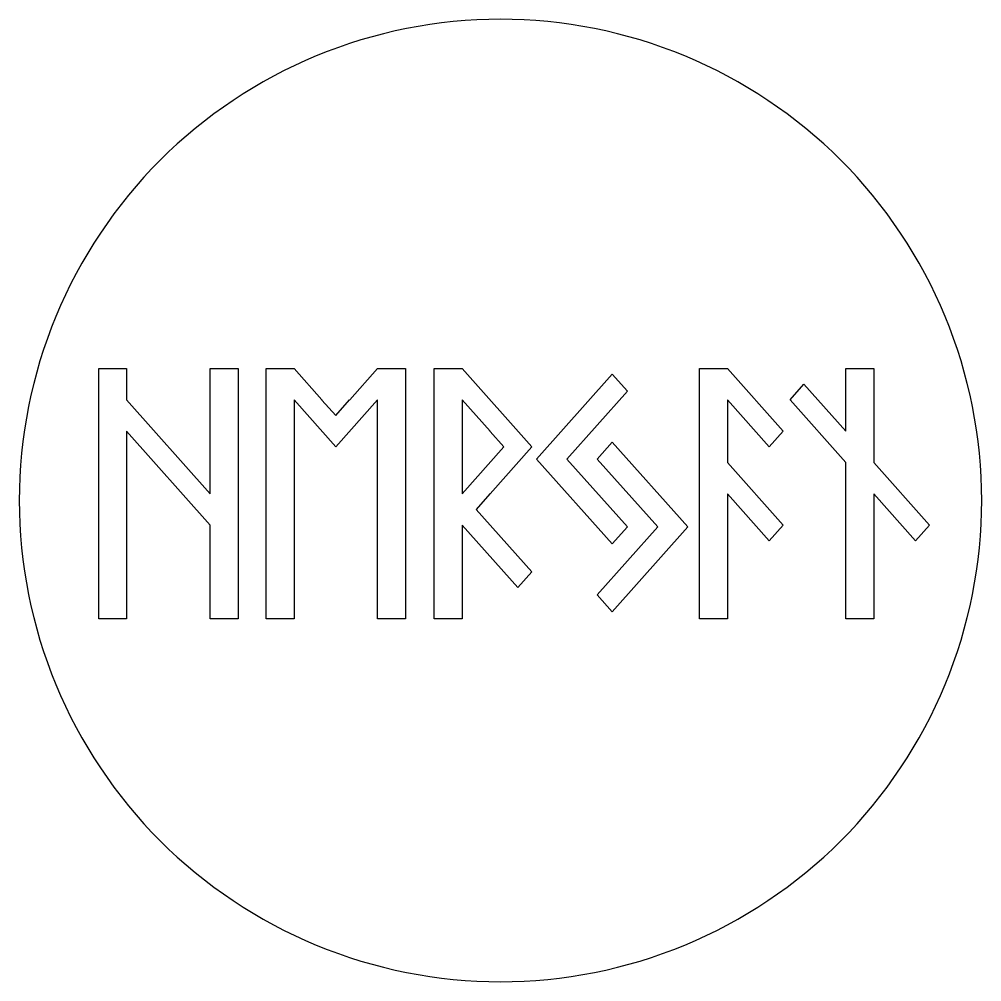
# Model space of a CAD drawing. Header units: metres. Extents: x -20 to 70, y -140 to 20.
# Drawn here: x 30 to 70, y -20 to 20 of the extents above; entities that cross this region are included whole.
import ezdxf

# ---------------------------------------------------------------- set-up
doc = ezdxf.new("R2010")
doc.units = ezdxf.units.M

msp = doc.modelspace()

# ---------------------------------------------------------------- linework, layer by layer
for p, q in [((50, 20), (49.5092, 19.994)), ((50.4908, 19.994), (50, 20)), ((46.0982, 19.6157), (45.618, 19.514)), ((46.5808, 19.7056), (46.0982, 19.6157)), ((47.0654, 19.7835), (46.5808, 19.7056)), ((47.5518, 19.8496), (47.0654, 19.7835)), ((48.0397, 19.9037), (47.5518, 19.8496)), ((48.5287, 19.9458), (48.0397, 19.9037)), ((49.0186, 19.9759), (48.5287, 19.9458)), ((49.5092, 19.994), (49.0186, 19.9759)), ((50.9813, 19.9759), (50.4908, 19.994)), ((51.4713, 19.9458), (50.9813, 19.9759)), ((51.9603, 19.9037), (51.4713, 19.9458)), ((52.4482, 19.8496), (51.9603, 19.9037)), ((52.9346, 19.7835), (52.4482, 19.8496)), ((53.4192, 19.7056), (52.9346, 19.7835)), ((53.9018, 19.6157), (53.4192, 19.7056)), ((54.382, 19.514), (53.9018, 19.6157)), ((44.6657, 19.2755), (44.1943, 19.1388)), ((45.1404, 19.4006), (44.6657, 19.2755)), ((45.618, 19.514), (45.1404, 19.4006)), ((54.8596, 19.4006), (54.382, 19.514)), ((55.3342, 19.2755), (54.8596, 19.4006)), ((55.8057, 19.1388), (55.3342, 19.2755)), ((43.2622, 18.8309), (42.8021, 18.6599)), ((43.7264, 18.9906), (43.2622, 18.8309)), ((44.1943, 19.1388), (43.7264, 18.9906)), ((56.2736, 18.9906), (55.8057, 19.1388)), ((56.7378, 18.8309), (56.2736, 18.9906)), ((57.1979, 18.6599), (56.7378, 18.8309)), ((42.3463, 18.4776), (41.8952, 18.2842)), ((42.8021, 18.6599), (42.3463, 18.4776)), ((57.6537, 18.4776), (57.1979, 18.6599)), ((58.1048, 18.2842), (57.6537, 18.4776)), ((41.4489, 18.0798), (41.0078, 17.8645)), ((41.8952, 18.2842), (41.4489, 18.0798)), ((58.5511, 18.0798), (58.1048, 18.2842)), ((58.9922, 17.8645), (58.5511, 18.0798)), ((40.5721, 17.6384), (40.142, 17.4017)), ((41.0078, 17.8645), (40.5721, 17.6384)), ((59.4279, 17.6384), (58.9922, 17.8645)), ((59.858, 17.4017), (59.4279, 17.6384)), ((40.142, 17.4017), (39.7179, 17.1546)), ((60.282, 17.1546), (59.858, 17.4017)), ((39.3, 16.8971), (38.8886, 16.6294)), ((39.7179, 17.1546), (39.3, 16.8971)), ((60.7, 16.8971), (60.282, 17.1546)), ((61.1114, 16.6294), (60.7, 16.8971)), ((38.8886, 16.6294), (38.4838, 16.3517)), ((61.5162, 16.3517), (61.1114, 16.6294)), ((38.086, 16.0641), (37.6954, 15.7669)), ((38.4838, 16.3517), (38.086, 16.0641)), ((61.914, 16.0641), (61.5162, 16.3517)), ((62.3046, 15.7669), (61.914, 16.0641)), ((37.6954, 15.7669), (37.3121, 15.4602)), ((62.6879, 15.4602), (62.3046, 15.7669)), ((37.3121, 15.4602), (36.9365, 15.1442)), ((63.0634, 15.1442), (62.6879, 15.4602)), ((36.5688, 14.819), (36.2092, 14.4849)), ((36.9365, 15.1442), (36.5688, 14.819)), ((63.4312, 14.819), (63.0634, 15.1442)), ((63.7908, 14.4849), (63.4312, 14.819)), ((36.2092, 14.4849), (35.8579, 14.1421)), ((64.1421, 14.1421), (63.7908, 14.4849)), ((35.8579, 14.1421), (35.5151, 13.7908)), ((64.4849, 13.7908), (64.1421, 14.1421)), ((35.5151, 13.7908), (35.181, 13.4312)), ((64.819, 13.4312), (64.4849, 13.7908)), ((35.181, 13.4312), (34.8558, 13.0634)), ((65.1442, 13.0634), (64.819, 13.4312)), ((34.8558, 13.0634), (34.5398, 12.6879)), ((65.4602, 12.6879), (65.1442, 13.0634)), ((34.5398, 12.6879), (34.2331, 12.3046)), ((65.7669, 12.3046), (65.4602, 12.6879)), ((34.2331, 12.3046), (33.9359, 11.914)), ((66.0641, 11.914), (65.7669, 12.3046)), ((33.9359, 11.914), (33.6483, 11.5162)), ((66.3517, 11.5162), (66.0641, 11.914)), ((33.6483, 11.5162), (33.3706, 11.1114)), ((66.6294, 11.1114), (66.3517, 11.5162)), ((33.3706, 11.1114), (33.1029, 10.7)), ((66.8971, 10.7), (66.6294, 11.1114)), ((33.1029, 10.7), (32.8454, 10.282)), ((67.1546, 10.282), (66.8971, 10.7)), ((32.8454, 10.282), (32.5983, 9.85796)), ((67.4017, 9.85796), (67.1546, 10.282)), ((32.5983, 9.85796), (32.3616, 9.42793)), ((67.6384, 9.42793), (67.4017, 9.85796)), ((32.3616, 9.42793), (32.1355, 8.99222)), ((67.8645, 8.99222), (67.6384, 9.42793)), ((32.1355, 8.99222), (31.9202, 8.5511)), ((68.0798, 8.5511), (67.8645, 8.99222)), ((31.9202, 8.5511), (31.7158, 8.10481)), ((68.2842, 8.10481), (68.0798, 8.5511)), ((31.7158, 8.10481), (31.5224, 7.65366)), ((68.4776, 7.65366), (68.2842, 8.10481)), ((31.5224, 7.65366), (31.3401, 7.19789)), ((68.6599, 7.19789), (68.4776, 7.65366)), ((31.3401, 7.19789), (31.1691, 6.73779)), ((68.8309, 6.73779), (68.6599, 7.19789)), ((31.1691, 6.73779), (31.0094, 6.27362)), ((68.9906, 6.27362), (68.8309, 6.73779)), ((31.0094, 6.27362), (30.8612, 5.80568)), ((69.1388, 5.80568), (68.9906, 6.27362)), ((30.8612, 5.80568), (30.7245, 5.33424)), ((69.2755, 5.33424), (69.1388, 5.80568)), ((30.7245, 5.33424), (30.5994, 4.85959)), ((33.3014, -4.92081), (33.3014, 5.47919)), ((33.3014, 5.47919), (34.4597, 5.47919)), ((34.4597, 5.47919), (34.4597, 4.17918)), ((37.9339, 0.27919), (37.9339, 5.47919)), ((37.9339, 5.47919), (39.0922, 5.47919)), ((39.0922, 5.47919), (39.0922, -4.92081)), ((40.2614, -4.92081), (40.2614, 5.47919)), ((40.2614, 5.47919), (41.4197, 5.47919)), ((41.4197, 5.47919), (42.578, 4.17918)), ((43.7362, 4.17918), (44.8939, 5.47919)), ((44.8939, 5.47919), (46.0522, 5.47919)), ((46.0522, 5.47919), (46.0522, -4.92081)), ((47.2493, -4.92081), (47.2493, 5.47919)), ((47.2493, 5.47919), (48.407, 5.47919)), ((48.407, 5.47919), (51.3017, 2.22919)), ((51.4972, 1.72154), (54.6443, 5.24713)), ((54.6443, 5.24713), (55.2736, 4.54254)), ((58.2693, -4.92081), (58.2693, 5.47919)), ((58.2693, 5.47919), (59.4269, 5.47919)), ((59.4269, 5.47919), (61.7429, 2.87918)), ((64.35, 2.87918), (64.35, 5.47919)), ((64.35, 5.47919), (65.5083, 5.47919)), ((65.5083, 5.47919), (65.5083, 1.57918)), ((69.4006, 4.85959), (69.2755, 5.33424)), ((30.5994, 4.85959), (30.486, 4.38202)), ((62.034, 4.17918), (62.6129, 4.82918)), ((62.6129, 4.82918), (64.35, 2.87918)), ((69.514, 4.38202), (69.4006, 4.85959)), ((55.2736, 4.54254), (52.7558, 1.72154)), ((30.486, 4.38202), (30.3843, 3.90179)), ((34.4597, 4.17918), (37.9339, 0.27919)), ((43.1568, 2.22919), (41.4197, 4.17918)), ((41.4197, 4.17918), (41.4197, -4.92081)), ((42.578, 4.17918), (42.578, 4.16943)), ((42.578, 4.16943), (43.1568, 3.52919)), ((43.1568, 3.52919), (43.7269, 4.17918)), ((44.8939, 4.17918), (43.1568, 2.22919)), ((43.7269, 4.17918), (43.7362, 4.17918)), ((44.8939, -4.92081), (44.8939, 4.17918)), ((49.5652, 2.87918), (48.407, 4.17918)), ((48.407, 4.17918), (48.407, 0.27919)), ((61.164, 2.22919), (59.4269, 4.17918)), ((59.4269, 4.17918), (59.4269, 1.57918)), ((64.35, 1.57918), (62.034, 4.17918)), ((69.6157, 3.90179), (69.514, 4.38202)), ((30.3843, 3.90179), (30.2944, 3.41924)), ((69.7056, 3.41924), (69.6157, 3.90179)), ((30.2944, 3.41924), (30.2165, 2.9346)), ((69.7835, 2.9346), (69.7056, 3.41924)), ((30.2165, 2.9346), (30.1504, 2.44821)), ((37.9339, -1.0208), (34.4597, 2.87918)), ((34.4597, 2.87918), (34.4597, -4.92081)), ((49.5652, 2.86943), (49.5652, 2.87918)), ((50.144, 2.22919), (49.5652, 2.86943)), ((61.7429, 2.87918), (61.164, 2.22919)), ((69.8496, 2.44821), (69.7835, 2.9346)), ((30.1504, 2.44821), (30.0963, 1.96034)), ((54.015, 1.72154), (54.6443, 2.42679)), ((54.6443, 2.42679), (57.7908, -1.0988)), ((69.9037, 1.96034), (69.8496, 2.44821)), ((48.407, 0.27919), (50.144, 2.22919)), ((51.3017, 2.22919), (49.5652, 0.27919)), ((30.0963, 1.96034), (30.0542, 1.47128)), ((54.6443, -1.80405), (51.4972, 1.72154)), ((52.7558, 1.72154), (55.2736, -1.0988)), ((56.5322, -1.0988), (54.015, 1.72154)), ((69.9458, 1.47128), (69.9037, 1.96034)), ((30.0542, 1.47128), (30.0241, 0.981339)), ((59.4269, 1.57918), (61.7429, -1.0208)), ((64.35, -4.92081), (64.35, 1.57918)), ((65.5083, 1.57918), (67.8242, -1.0208)), ((69.9759, 0.981339), (69.9458, 1.47128)), ((30.0241, 0.981339), (30.006, 0.490814)), ((69.994, 0.490814), (69.9759, 0.981339)), ((30.006, 0.490814), (30, 0)), ((70, 0), (69.994, 0.490814)), ((30, 0), (30.006, -0.490814)), ((49.5559, 0.27919), (48.9858, -0.370804)), ((49.5652, 0.27919), (49.5559, 0.27919)), ((61.164, -1.67081), (59.4269, 0.27919)), ((59.4269, 0.27919), (59.4269, -4.92081)), ((67.2448, -1.67081), (65.5083, 0.27919)), ((65.5083, 0.27919), (65.5083, -4.92081)), ((69.994, -0.490814), (70, 0)), ((48.9858, -0.370804), (51.3017, -2.97079)), ((30.006, -0.490814), (30.0241, -0.981339)), ((69.9759, -0.981339), (69.994, -0.490814)), ((30.0241, -0.981339), (30.0542, -1.47128)), ((37.9339, -4.92081), (37.9339, -1.0208)), ((50.7229, -3.6208), (48.407, -1.0208)), ((48.407, -1.0208), (48.407, -4.92081)), ((54.015, -3.91914), (56.5322, -1.0988)), ((55.2736, -1.0988), (54.6443, -1.80405)), ((57.7908, -1.0988), (54.6443, -4.62439)), ((61.7429, -1.0208), (61.164, -1.67081)), ((67.8242, -1.0208), (67.2448, -1.67081)), ((69.9458, -1.47128), (69.9759, -0.981339)), ((30.0542, -1.47128), (30.0963, -1.96034)), ((69.9037, -1.96034), (69.9458, -1.47128)), ((30.0963, -1.96034), (30.1504, -2.44821)), ((69.8496, -2.44821), (69.9037, -1.96034)), ((30.1504, -2.44821), (30.2165, -2.9346)), ((69.7835, -2.9346), (69.8496, -2.44821)), ((30.2165, -2.9346), (30.2944, -3.41924)), ((51.3017, -2.97079), (50.7229, -3.6208)), ((69.7056, -3.41924), (69.7835, -2.9346)), ((30.2944, -3.41924), (30.3843, -3.90179)), ((69.6157, -3.90179), (69.7056, -3.41924)), ((30.3843, -3.90179), (30.486, -4.38202)), ((54.6443, -4.62439), (54.015, -3.91914)), ((69.514, -4.38202), (69.6157, -3.90179)), ((30.486, -4.38202), (30.5994, -4.85959)), ((69.4006, -4.85959), (69.514, -4.38202)), ((30.5994, -4.85959), (30.7245, -5.33424)), ((34.4597, -4.92081), (33.3014, -4.92081)), ((39.0922, -4.92081), (37.9339, -4.92081)), ((41.4197, -4.92081), (40.2614, -4.92081)), ((46.0522, -4.92081), (44.8939, -4.92081)), ((48.407, -4.92081), (47.2493, -4.92081)), ((59.4269, -4.92081), (58.2693, -4.92081)), ((65.5083, -4.92081), (64.35, -4.92081)), ((69.2755, -5.33424), (69.4006, -4.85959)), ((30.7245, -5.33424), (30.8612, -5.80568)), ((69.1388, -5.80568), (69.2755, -5.33424)), ((30.8612, -5.80568), (31.0094, -6.27362)), ((68.9906, -6.27362), (69.1388, -5.80568)), ((31.0094, -6.27362), (31.1691, -6.73779)), ((68.8309, -6.73779), (68.9906, -6.27362)), ((31.1691, -6.73779), (31.3401, -7.19789)), ((68.6599, -7.19789), (68.8309, -6.73779)), ((31.3401, -7.19789), (31.5224, -7.65366)), ((68.4776, -7.65366), (68.6599, -7.19789)), ((31.5224, -7.65366), (31.7158, -8.10481)), ((68.2842, -8.10481), (68.4776, -7.65366)), ((31.7158, -8.10481), (31.9202, -8.5511)), ((68.0798, -8.5511), (68.2842, -8.10481)), ((31.9202, -8.5511), (32.1355, -8.99222)), ((67.8645, -8.99222), (68.0798, -8.5511)), ((32.1355, -8.99222), (32.3616, -9.42793)), ((67.6384, -9.42793), (67.8645, -8.99222)), ((32.3616, -9.42793), (32.5983, -9.85796)), ((67.4017, -9.85796), (67.6384, -9.42793)), ((32.5983, -9.85796), (32.8454, -10.282)), ((67.1546, -10.282), (67.4017, -9.85796)), ((32.8454, -10.282), (33.1029, -10.7)), ((66.8971, -10.7), (67.1546, -10.282)), ((33.1029, -10.7), (33.3706, -11.1114)), ((66.6294, -11.1114), (66.8971, -10.7)), ((33.3706, -11.1114), (33.6483, -11.5162)), ((66.3517, -11.5162), (66.6294, -11.1114)), ((33.6483, -11.5162), (33.9359, -11.914)), ((66.0641, -11.914), (66.3517, -11.5162)), ((33.9359, -11.914), (34.2331, -12.3046)), ((65.7669, -12.3046), (66.0641, -11.914)), ((34.2331, -12.3046), (34.5398, -12.6879)), ((65.4602, -12.6879), (65.7669, -12.3046)), ((34.5398, -12.6879), (34.8558, -13.0634)), ((65.1442, -13.0634), (65.4602, -12.6879)), ((34.8558, -13.0634), (35.181, -13.4312)), ((64.819, -13.4312), (65.1442, -13.0634)), ((35.181, -13.4312), (35.5151, -13.7908)), ((64.4849, -13.7908), (64.819, -13.4312)), ((35.5151, -13.7908), (35.8579, -14.1421)), ((64.1421, -14.1421), (64.4849, -13.7908)), ((35.8579, -14.1421), (36.2092, -14.4849)), ((63.7908, -14.4849), (64.1421, -14.1421)), ((36.2092, -14.4849), (36.5688, -14.819)), ((63.4312, -14.819), (63.7908, -14.4849)), ((36.5688, -14.819), (36.9365, -15.1442)), ((36.9365, -15.1442), (37.3121, -15.4602)), ((62.6879, -15.4602), (63.0634, -15.1442)), ((63.0634, -15.1442), (63.4312, -14.819)), ((37.3121, -15.4602), (37.6954, -15.7669)), ((62.3046, -15.7669), (62.6879, -15.4602)), ((37.6954, -15.7669), (38.086, -16.0641)), ((61.914, -16.0641), (62.3046, -15.7669)), ((38.086, -16.0641), (38.4838, -16.3517)), ((38.4838, -16.3517), (38.8886, -16.6294)), ((61.1114, -16.6294), (61.5162, -16.3517)), ((61.5162, -16.3517), (61.914, -16.0641)), ((38.8886, -16.6294), (39.3, -16.8971)), ((60.7, -16.8971), (61.1114, -16.6294)), ((39.3, -16.8971), (39.7179, -17.1546)), ((39.7179, -17.1546), (40.142, -17.4017)), ((59.858, -17.4017), (60.282, -17.1546)), ((60.282, -17.1546), (60.7, -16.8971)), ((40.142, -17.4017), (40.5721, -17.6384)), ((59.4279, -17.6384), (59.858, -17.4017)), ((40.5721, -17.6384), (41.0078, -17.8645)), ((41.0078, -17.8645), (41.4489, -18.0798)), ((58.5511, -18.0798), (58.9922, -17.8645)), ((58.9922, -17.8645), (59.4279, -17.6384)), ((41.4489, -18.0798), (41.8952, -18.2842)), ((41.8952, -18.2842), (42.3463, -18.4776)), ((57.6537, -18.4776), (58.1048, -18.2842)), ((58.1048, -18.2842), (58.5511, -18.0798)), ((42.3463, -18.4776), (42.8021, -18.6599)), ((42.8021, -18.6599), (43.2622, -18.8309)), ((56.7378, -18.8309), (57.1979, -18.6599)), ((57.1979, -18.6599), (57.6537, -18.4776)), ((43.2622, -18.8309), (43.7264, -18.9906)), ((43.7264, -18.9906), (44.1943, -19.1388)), ((44.1943, -19.1388), (44.6657, -19.2755)), ((55.3342, -19.2755), (55.8057, -19.1388)), ((55.8057, -19.1388), (56.2736, -18.9906)), ((56.2736, -18.9906), (56.7378, -18.8309)), ((44.6657, -19.2755), (45.1404, -19.4006)), ((45.1404, -19.4006), (45.618, -19.514)), ((45.618, -19.514), (46.0982, -19.6157)), ((53.9018, -19.6157), (54.382, -19.514)), ((54.382, -19.514), (54.8596, -19.4006)), ((54.8596, -19.4006), (55.3342, -19.2755)), ((46.0982, -19.6157), (46.5808, -19.7056)), ((46.5808, -19.7056), (47.0654, -19.7835)), ((47.0654, -19.7835), (47.5518, -19.8496)), ((47.5518, -19.8496), (48.0397, -19.9037)), ((48.0397, -19.9037), (48.5287, -19.9458)), ((48.5287, -19.9458), (49.0186, -19.9759)), ((49.0186, -19.9759), (49.5092, -19.994)), ((49.5092, -19.994), (50, -20)), ((50, -20), (50.4908, -19.994)), ((50.4908, -19.994), (50.9813, -19.9759)), ((50.9813, -19.9759), (51.4713, -19.9458)), ((51.4713, -19.9458), (51.9603, -19.9037)), ((51.9603, -19.9037), (52.4482, -19.8496)), ((52.4482, -19.8496), (52.9346, -19.7835)), ((52.9346, -19.7835), (53.4192, -19.7056)), ((53.4192, -19.7056), (53.9018, -19.6157))]:
    msp.add_line(p, q)

doc.saveas('drawing.dxf')
